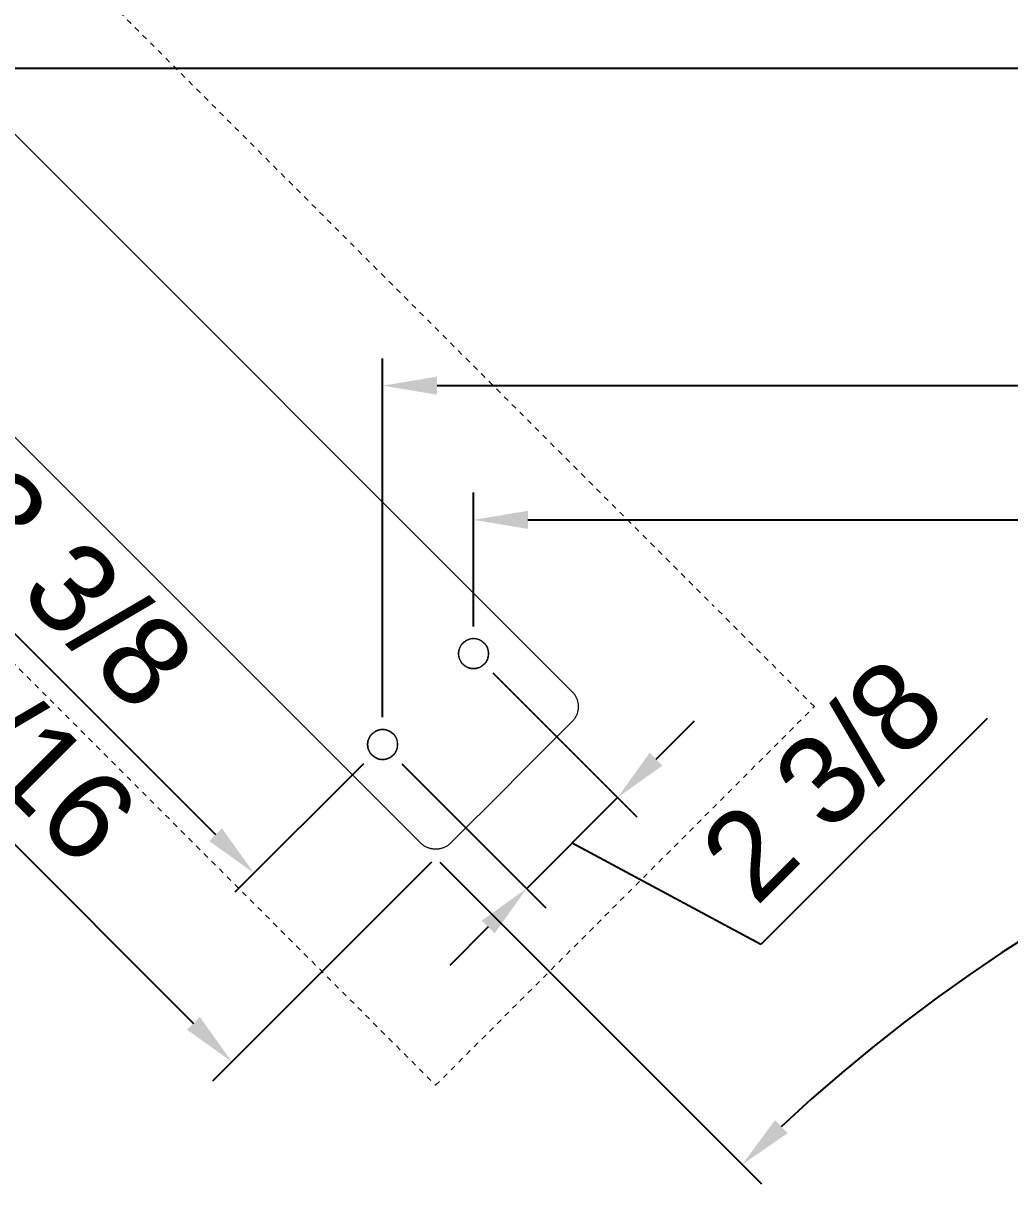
# Model space of a CAD drawing. Header units: inches. Extents: x -14 to 184, y -4 to 134.
# Drawn here: x -0.54 to 17.6, y -3.51 to 17.83 of the extents above; entities that cross this region are included whole.
import ezdxf

# ---------------------------------------------------------------- set-up
doc = ezdxf.new("R2010")
doc.units = ezdxf.units.IN
doc.linetypes.add('HIDDEN', pattern=[1.905, 1.27, -0.635])
for name, color, linetype, lineweight in [('ZANO_R', 7, 'Continuous', 0), ('ZANO_R_przerywana', 250, 'HIDDEN', 0), ('ZANO_W', 1, 'Continuous', 0)]:
    doc.layers.add(name, color=color, linetype=linetype, lineweight=lineweight)
doc.styles.get("Standard").update_dxf_attribs({"font": 'arial.ttf'})
doc.dimstyles.new('amerykanie', dxfattribs={"dimtxt": 50, "dimasz": 50, "dimexe": 0.5, "dimexo": 0.5, "dimgap": 1, "dimtad": 1, "dimdec": 0, "dimzin": 0, "dimlunit": 5, "dimtxsty": 'Standard', "dimcen": 0.09, "dimclrd": 1, "dimclre": 1, "dimclrt": 1, "dimazin": 0, "dimtfac": 1, "dimtdec": 0, "dimtmove": 0, "dimatfit": 3, "dimfxl": 1, "dimtzin": 0, "dimarcsym": 1})

# ---------------------------------------------------------------- blocks, each defined once
blk = doc.blocks.new('*D392')
at = {"layer": 'ZANO_W', "color": 1, "lineweight": -2}
for p, q in [((-3.75, 13.681), (-6.114, 11.317)), ((-5.053, 10.963), (2.998, 2.912)), ((5.715, 4.216), (3.351, 1.852))]:
    blk.add_line(p, q, dxfattribs=at)
at = {"layer": 'ZANO_W', "color": 1}
for points in [[(-4.936, 11.081), (-5.171, 10.846), (-5.76, 11.67)], [(2.88, 2.795), (3.115, 3.03), (3.705, 2.205)]]:
    blk.add_solid(points, dxfattribs=at)
at = {"layer": 'ZANO_W', "color": 1, "insert": (-0.08, 7.886), "char_height": 1.625, "attachment_point": 5, "rotation": 315}
blk.add_mtext('13 3/8', dxfattribs=at)
blk = doc.blocks.new('*D393')
at = {"layer": 'ZANO_W', "color": 1, "lineweight": -2}
for p, q in [((8.093, 5.886), (10.74, 3.239)), ((11.093, 4.3), (11.8, 5.007)), ((17.178, 5.05), (13.019, 0.89)), ((6.422, 4.216), (9.07, 1.569)), ((8.716, 1.922), (10.386, 3.593)), ((13.019, 0.89), (9.551, 2.758)), ((8.009, 1.215), (7.302, 0.508))]:
    blk.add_line(p, q, dxfattribs=at)
at = {"layer": 'ZANO_W', "color": 1}
for points in [[(10.976, 4.418), (11.211, 4.182), (10.386, 3.593)], [(8.127, 1.097), (7.891, 1.333), (8.716, 1.922)]]:
    blk.add_solid(points, dxfattribs=at)
at = {"layer": 'ZANO_W', "color": 1, "insert": (14.151, 3.918), "char_height": 1.625, "attachment_point": 5, "rotation": 45}
blk.add_mtext('2 3/8', dxfattribs=at)
blk = doc.blocks.new('*D394')
at = {"layer": 'ZANO_W', "color": 1, "lineweight": -2}
for p, q in [((7.739, 6.74), (7.739, 9.199)), ((60.577, 6.74), (60.577, 9.199)), ((8.739, 8.699), (59.577, 8.699))]:
    blk.add_line(p, q, dxfattribs=at)
at = {"layer": 'ZANO_W', "color": 1}
for points in [[(8.739, 8.866), (8.739, 8.532), (7.739, 8.699)], [(59.577, 8.532), (59.577, 8.866), (60.577, 8.699)]]:
    blk.add_solid(points, dxfattribs=at)
at = {"layer": 'ZANO_W', "color": 1, "insert": (34.158, 10.04), "char_height": 1.625, "attachment_point": 5}
blk.add_mtext('52 13/16', dxfattribs=at)
blk = doc.blocks.new('*D395')
at = {"layer": 'ZANO_W', "color": 1, "lineweight": -2}
for p, q in [((6.069, 5.069), (6.069, 11.666)), ((62.248, 5.069), (62.248, 11.666)), ((7.069, 11.166), (61.248, 11.166))]:
    blk.add_line(p, q, dxfattribs=at)
at = {"layer": 'ZANO_W', "color": 1}
for points in [[(7.069, 11.333), (7.069, 10.999), (6.069, 11.166)], [(61.248, 10.999), (61.248, 11.333), (62.248, 11.166)]]:
    blk.add_solid(points, dxfattribs=at)
at = {"layer": 'ZANO_W', "color": 1, "insert": (34.158, 12.507), "char_height": 1.625, "attachment_point": 5}
blk.add_mtext('56 3/16', dxfattribs=at)
blk = doc.blocks.new('*D396')
at = {"layer": 'ZANO_W', "color": 1, "lineweight": -2}
for p, q in [((-1.726, 16.205), (-1.726, 17.5)), ((70.043, 16.205), (70.043, 17.5)), ((-0.726, 17), (69.043, 17))]:
    blk.add_line(p, q, dxfattribs=at)
at = {"layer": 'ZANO_W', "color": 1}
for points in [[(-0.726, 17.167), (-0.726, 16.834), (-1.726, 17)], [(69.043, 16.834), (69.043, 17.167), (70.043, 17)]]:
    blk.add_solid(points, dxfattribs=at)
at = {"layer": 'ZANO_W', "color": 1, "insert": (34.158, 18.341), "char_height": 1.625, "attachment_point": 5}
blk.add_mtext('71 3/4', dxfattribs=at)
blk = doc.blocks.new('*D397')
at = {"layer": 'ZANO_W', "color": 1, "lineweight": -2}
for p, q in [((-3.396, 14.535), (-3.396, 20.078)), ((71.713, 14.535), (71.713, 20.078)), ((-2.396, 19.578), (70.713, 19.578))]:
    blk.add_line(p, q, dxfattribs=at)
at = {"layer": 'ZANO_W', "color": 1}
for points in [[(-2.396, 19.745), (-2.396, 19.412), (-3.396, 19.578)], [(70.713, 19.412), (70.713, 19.745), (71.713, 19.578)]]:
    blk.add_solid(points, dxfattribs=at)
at = {"layer": 'ZANO_W', "color": 1, "insert": (34.158, 20.918), "char_height": 1.625, "attachment_point": 5}
blk.add_mtext('75 1/8', dxfattribs=at)
blk = doc.blocks.new('*D399')
at = {"layer": 'ZANO_W', "color": 1, "lineweight": -2}
for p, q in [((-5.559, 14.934), (-9.583, 10.91)), ((-8.522, 10.557), (2.591, -0.557)), ((6.968, 2.406), (2.944, -1.617))]:
    blk.add_line(p, q, dxfattribs=at)
at = {"layer": 'ZANO_W', "color": 1}
for points in [[(-8.405, 10.674), (-8.64, 10.439), (-9.23, 11.264)], [(2.473, -0.674), (2.709, -0.439), (3.298, -1.264)]]:
    blk.add_solid(points, dxfattribs=at)
at = {"layer": 'ZANO_W', "color": 1, "insert": (-2.018, 5.948), "char_height": 1.625, "attachment_point": 5, "rotation": 315}
blk.add_mtext('17 11/16', dxfattribs=at)
blk = doc.blocks.new('*D401')
at = {"layer": 'ZANO_W', "color": 1, "lineweight": -2}
for p, q in [((7.118, 2.406), (13.031, -3.506)), ((61.198, 2.406), (55.286, -3.506))]:
    blk.add_line(p, q, dxfattribs=at)
blk.add_arc((34.158, -24.634), 30.379, 46.8861, 133.1139, dxfattribs=at)
at = {"layer": 'ZANO_W', "color": 1}
for points in [[(13.28, -2.337), (13.512, -2.577), (12.677, -3.152)], [(54.805, -2.577), (55.037, -2.337), (55.639, -3.152)]]:
    blk.add_solid(points, dxfattribs=at)
at = {"layer": 'ZANO_W', "color": 1, "insert": (34.158, 7.086), "char_height": 1.625, "attachment_point": 5}
blk.add_mtext("90%%d0'", dxfattribs=at)

msp = doc.modelspace()

# ---------------------------------------------------------------- linework, layer by layer
at = {"layer": 'ZANO_R'}
for p, q in [((9.54874, 5.54379), (-2.42197, 17.5145)), ((-5.20586, 14.73062), (6.76485, 2.75991)), ((7.51639, 6.40195), (7.5109, 6.39412)), ((7.52216, 6.40958), (7.51639, 6.40195)), ((7.52818, 6.41701), (7.52216, 6.40958)), ((7.53446, 6.42423), (7.52818, 6.41701)), ((7.54099, 6.43123), (7.53446, 6.42423)), ((7.54775, 6.43799), (7.54099, 6.43123)), ((7.55475, 6.44452), (7.54775, 6.43799)), ((7.56196, 6.45079), (7.55475, 6.44452)), ((7.56939, 6.45682), (7.56196, 6.45079)), ((7.57703, 6.46258), (7.56939, 6.45682)), ((7.58486, 6.46808), (7.57703, 6.46258)), ((7.59288, 6.4733), (7.58486, 6.46808)), ((7.60107, 6.47823), (7.59288, 6.4733)), ((7.60943, 6.48289), (7.60107, 6.47823)), ((7.61795, 6.48724), (7.60943, 6.48289)), ((7.62661, 6.4913), (7.61795, 6.48724)), ((7.63541, 6.49506), (7.62661, 6.4913)), ((7.64433, 6.49851), (7.63541, 6.49506)), ((7.65337, 6.50165), (7.64433, 6.49851)), ((7.66251, 6.50447), (7.65337, 6.50165)), ((7.67174, 6.50697), (7.66251, 6.50447)), ((7.68106, 6.50915), (7.67174, 6.50697)), ((7.69044, 6.51101), (7.68106, 6.50915)), ((7.69988, 6.51254), (7.69044, 6.51101)), ((7.70937, 6.51374), (7.69988, 6.51254)), ((7.7189, 6.51461), (7.70937, 6.51374)), ((7.72845, 6.51515), (7.7189, 6.51461)), ((7.73802, 6.51535), (7.72845, 6.51515)), ((7.74758, 6.51523), (7.73802, 6.51535)), ((7.75714, 6.51477), (7.74758, 6.51523)), ((7.76667, 6.51398), (7.75714, 6.51477)), ((7.77617, 6.51287), (7.76667, 6.51398)), ((7.78563, 6.51142), (7.77617, 6.51287)), ((7.79503, 6.50964), (7.78563, 6.51142)), ((7.80436, 6.50755), (7.79503, 6.50964)), ((7.81362, 6.50512), (7.80436, 6.50755)), ((7.82278, 6.50238), (7.81362, 6.50512)), ((7.83184, 6.49932), (7.82278, 6.50238)), ((7.8408, 6.49595), (7.83184, 6.49932)), ((7.84963, 6.49227), (7.8408, 6.49595)), ((7.85832, 6.48829), (7.84963, 6.49227)), ((7.86688, 6.484), (7.85832, 6.48829)), ((7.87528, 6.47942), (7.86688, 6.484)), ((7.88351, 6.47456), (7.87528, 6.47942)), ((7.89157, 6.46941), (7.88351, 6.47456)), ((7.89945, 6.46398), (7.89157, 6.46941)), ((7.90714, 6.45829), (7.89945, 6.46398)), ((7.91462, 6.45233), (7.90714, 6.45829)), ((7.92189, 6.44611), (7.91462, 6.45233)), ((7.92894, 6.43964), (7.92189, 6.44611)), ((7.93577, 6.43294), (7.92894, 6.43964)), ((7.94235, 6.426), (7.93577, 6.43294)), ((7.94869, 6.41884), (7.94235, 6.426)), ((7.95478, 6.41146), (7.94869, 6.41884)), ((7.96061, 6.40387), (7.95478, 6.41146)), ((7.96617, 6.39609), (7.96061, 6.40387)), ((7.46383, 6.25053), (7.46362, 6.24096)), ((7.46362, 6.24096), (7.46375, 6.2314)), ((7.46375, 6.2314), (7.4642, 6.22184)), ((7.46437, 6.26008), (7.46383, 6.25053)), ((7.4642, 6.22184), (7.46499, 6.21231)), ((7.46524, 6.2696), (7.46437, 6.26008)), ((7.46499, 6.21231), (7.46611, 6.20281)), ((7.46644, 6.27909), (7.46524, 6.2696)), ((7.46611, 6.20281), (7.46756, 6.19335)), ((7.46797, 6.28854), (7.46644, 6.27909)), ((7.46756, 6.19335), (7.46933, 6.18395)), ((7.46983, 6.29792), (7.46797, 6.28854)), ((7.47201, 6.30724), (7.46983, 6.29792)), ((7.47451, 6.31647), (7.47201, 6.30724)), ((7.47733, 6.32561), (7.47451, 6.31647)), ((7.48047, 6.33465), (7.47733, 6.32561)), ((7.48392, 6.34357), (7.48047, 6.33465)), ((7.48767, 6.35237), (7.48392, 6.34357)), ((7.49173, 6.36103), (7.48767, 6.35237)), ((7.49609, 6.36955), (7.49173, 6.36103)), ((7.50074, 6.37791), (7.49609, 6.36955)), ((7.50568, 6.3861), (7.50074, 6.37791)), ((7.5109, 6.39412), (7.50568, 6.3861)), ((7.97146, 6.38812), (7.96617, 6.39609)), ((7.97647, 6.37997), (7.97146, 6.38812)), ((7.9812, 6.37165), (7.97647, 6.37997)), ((7.98563, 6.36317), (7.9812, 6.37165)), ((7.98976, 6.35455), (7.98563, 6.36317)), ((7.99359, 6.34578), (7.98976, 6.35455)), ((7.99712, 6.33689), (7.99359, 6.34578)), ((8.00034, 6.32788), (7.99712, 6.33689)), ((8.00324, 6.31876), (8.00034, 6.32788)), ((8.00582, 6.30955), (8.00324, 6.31876)), ((8.00808, 6.30026), (8.00582, 6.30955)), ((8.01002, 6.29089), (8.00808, 6.30026)), ((8.00956, 6.18629), (8.01126, 6.19571)), ((8.01163, 6.28146), (8.01002, 6.29089)), ((8.01126, 6.19571), (8.01262, 6.20518)), ((8.01291, 6.27198), (8.01163, 6.28146)), ((8.01262, 6.20518), (8.01366, 6.21469)), ((8.01387, 6.26246), (8.01291, 6.27198)), ((8.01366, 6.21469), (8.01436, 6.22423)), ((8.01449, 6.25292), (8.01387, 6.26246)), ((8.01436, 6.22423), (8.01474, 6.23379)), ((8.01478, 6.24335), (8.01449, 6.25292)), ((8.01474, 6.23379), (8.01478, 6.24335)), ((7.46933, 6.18395), (7.47143, 6.17462)), ((7.47143, 6.17462), (7.47385, 6.16536)), ((7.47385, 6.16536), (7.4766, 6.1562)), ((7.4766, 6.1562), (7.47966, 6.14713)), ((7.47966, 6.14713), (7.48303, 6.13818)), ((7.48303, 6.13818), (7.48671, 6.12935)), ((7.48671, 6.12935), (7.49069, 6.12065)), ((7.49069, 6.12065), (7.49497, 6.1121)), ((7.49497, 6.1121), (7.49955, 6.1037)), ((7.49955, 6.1037), (7.50442, 6.09546)), ((7.50442, 6.09546), (7.50957, 6.0874)), ((7.50957, 6.0874), (7.515, 6.07952)), ((7.515, 6.07952), (7.52069, 6.07184)), ((7.52069, 6.07184), (7.52665, 6.06436)), ((7.52665, 6.06436), (7.53287, 6.05708)), ((7.53287, 6.05708), (7.53933, 6.05003)), ((7.53933, 6.05003), (7.54604, 6.04321)), ((7.54604, 6.04321), (7.55298, 6.03662)), ((7.55298, 6.03662), (7.56014, 6.03028)), ((7.56014, 6.03028), (7.56752, 6.02419)), ((7.56752, 6.02419), (7.5751, 6.01836)), ((7.5751, 6.01836), (7.58289, 6.0128)), ((7.58289, 6.0128), (7.59086, 6.00751)), ((7.59086, 6.00751), (7.59901, 6.0025)), ((7.59901, 6.0025), (7.60733, 5.99778)), ((7.60733, 5.99778), (7.6158, 5.99335)), ((7.6158, 5.99335), (7.62443, 5.98922)), ((7.62443, 5.98922), (7.6332, 5.98538)), ((7.6332, 5.98538), (7.64209, 5.98186)), ((7.64209, 5.98186), (7.6511, 5.97864)), ((7.6511, 5.97864), (7.66021, 5.97574)), ((7.66021, 5.97574), (7.66942, 5.97316)), ((7.81131, 5.97377), (7.8205, 5.97644)), ((7.8205, 5.97644), (7.82959, 5.97942)), ((7.82959, 5.97942), (7.83857, 5.98271)), ((7.83857, 5.98271), (7.84743, 5.98631)), ((7.84743, 5.98631), (7.85616, 5.99022)), ((7.85616, 5.99022), (7.86475, 5.99443)), ((7.86475, 5.99443), (7.87319, 5.99894)), ((7.87319, 5.99894), (7.88147, 6.00373)), ((7.88147, 6.00373), (7.88958, 6.00881)), ((7.88958, 6.00881), (7.8975, 6.01417)), ((7.8975, 6.01417), (7.90524, 6.0198)), ((7.90524, 6.0198), (7.91277, 6.02569)), ((7.91277, 6.02569), (7.9201, 6.03184)), ((7.9201, 6.03184), (7.9272, 6.03825)), ((7.9272, 6.03825), (7.93408, 6.04489)), ((7.93408, 6.04489), (7.94073, 6.05177)), ((7.94073, 6.05177), (7.94713, 6.05888)), ((7.94713, 6.05888), (7.95329, 6.06621)), ((7.95329, 6.06621), (7.95918, 6.07374)), ((7.95918, 6.07374), (7.96481, 6.08148)), ((7.96481, 6.08148), (7.97017, 6.0894)), ((7.97017, 6.0894), (7.97525, 6.09751)), ((7.97525, 6.09751), (7.98004, 6.10578)), ((7.98004, 6.10578), (7.98455, 6.11422)), ((7.98455, 6.11422), (7.98876, 6.12281)), ((7.98876, 6.12281), (7.99267, 6.13155)), ((7.99267, 6.13155), (7.99627, 6.14041)), ((7.99627, 6.14041), (7.99956, 6.14939)), ((7.99956, 6.14939), (8.00254, 6.15848)), ((8.00254, 6.15848), (8.0052, 6.16767)), ((8.0052, 6.16767), (8.00755, 6.17694)), ((8.00755, 6.17694), (8.00956, 6.18629)), ((7.66942, 5.97316), (7.67872, 5.9709)), ((7.67872, 5.9709), (7.68809, 5.96896)), ((7.68809, 5.96896), (7.69752, 5.96735)), ((7.69752, 5.96735), (7.707, 5.96606)), ((7.707, 5.96606), (7.71652, 5.96511)), ((7.71652, 5.96511), (7.72606, 5.96449)), ((7.72606, 5.96449), (7.73562, 5.9642)), ((7.73562, 5.9642), (7.74519, 5.96424)), ((7.74519, 5.96424), (7.75475, 5.96461)), ((7.75475, 5.96461), (7.76429, 5.96532)), ((7.76429, 5.96532), (7.7738, 5.96635)), ((7.7738, 5.96635), (7.78327, 5.96772)), ((7.78327, 5.96772), (7.79268, 5.96941)), ((7.79268, 5.96941), (7.80203, 5.97143)), ((7.80203, 5.97143), (7.81131, 5.97377)), ((9.54874, 5.54379), (9.55808, 5.53413)), ((9.55808, 5.53413), (9.56709, 5.52415)), ((9.56709, 5.52415), (9.57575, 5.51387)), ((9.57575, 5.51387), (9.58405, 5.50329)), ((9.58405, 5.50329), (9.59199, 5.49245)), ((9.59199, 5.49245), (9.59955, 5.48133)), ((9.59955, 5.48133), (9.60673, 5.46997)), ((9.60673, 5.46997), (9.61352, 5.45836)), ((9.61352, 5.45836), (9.61991, 5.44653)), ((9.61991, 5.44653), (9.62589, 5.43449)), ((9.62589, 5.43449), (9.63146, 5.42226)), ((9.63146, 5.42226), (9.6366, 5.40984)), ((9.6366, 5.40984), (9.64132, 5.39725)), ((9.64132, 5.39725), (9.6456, 5.38451)), ((9.6456, 5.38451), (9.64945, 5.37162)), ((9.64945, 5.37162), (9.65286, 5.35862)), ((9.65286, 5.35862), (9.65581, 5.34551)), ((9.65581, 5.34551), (9.65832, 5.3323)), ((9.6366, 5.12097), (9.63146, 5.10855)), ((9.64132, 5.13356), (9.6366, 5.12097)), ((9.6456, 5.14631), (9.64132, 5.13356)), ((9.64945, 5.15919), (9.6456, 5.14631)), ((9.65286, 5.17219), (9.64945, 5.15919)), ((9.65581, 5.1853), (9.65286, 5.17219)), ((9.65832, 5.19851), (9.65581, 5.1853)), ((9.65832, 5.3323), (9.66038, 5.31901)), ((9.66038, 5.2118), (9.65832, 5.19851)), ((9.66038, 5.31901), (9.66199, 5.30567)), ((9.66199, 5.22514), (9.66038, 5.2118)), ((9.66199, 5.30567), (9.66313, 5.29227)), ((9.66313, 5.23854), (9.66199, 5.22514)), ((9.66313, 5.29227), (9.66382, 5.27885)), ((9.66382, 5.25196), (9.66313, 5.23854)), ((9.66382, 5.27885), (9.66405, 5.26541)), ((9.66405, 5.26541), (9.66382, 5.25196)), ((8.54654, 3.98482), (9.54874, 4.98702)), ((9.55808, 4.99668), (9.54874, 4.98702)), ((9.56709, 5.00666), (9.55808, 4.99668)), ((9.57575, 5.01695), (9.56709, 5.00666)), ((9.58405, 5.02752), (9.57575, 5.01695)), ((9.59199, 5.03837), (9.58405, 5.02752)), ((9.59955, 5.04948), (9.59199, 5.03837)), ((9.60673, 5.06085), (9.59955, 5.04948)), ((9.61352, 5.07245), (9.60673, 5.06085)), ((9.61991, 5.08428), (9.61352, 5.07245)), ((9.62589, 5.09632), (9.61991, 5.08428)), ((9.63146, 5.10855), (9.62589, 5.09632)), ((5.82576, 4.69921), (5.8214, 4.6907)), ((5.83041, 4.70757), (5.82576, 4.69921)), ((5.83535, 4.71577), (5.83041, 4.70757)), ((5.84057, 4.72378), (5.83535, 4.71577)), ((5.84606, 4.73162), (5.84057, 4.72378)), ((5.85183, 4.73925), (5.84606, 4.73162)), ((5.85785, 4.74668), (5.85183, 4.73925)), ((5.86413, 4.7539), (5.85785, 4.74668)), ((5.87066, 4.76089), (5.86413, 4.7539)), ((5.87742, 4.76766), (5.87066, 4.76089)), ((5.88441, 4.77418), (5.87742, 4.76766)), ((5.89163, 4.78046), (5.88441, 4.77418)), ((5.89906, 4.78649), (5.89163, 4.78046)), ((5.9067, 4.79225), (5.89906, 4.78649)), ((5.91453, 4.79775), (5.9067, 4.79225)), ((5.92255, 4.80297), (5.91453, 4.79775)), ((5.93074, 4.8079), (5.92255, 4.80297)), ((5.9391, 4.81255), (5.93074, 4.8079)), ((5.94762, 4.81691), (5.9391, 4.81255)), ((5.95628, 4.82097), (5.94762, 4.81691)), ((5.96508, 4.82473), (5.95628, 4.82097)), ((5.974, 4.82818), (5.96508, 4.82473)), ((5.98304, 4.83131), (5.974, 4.82818)), ((5.99218, 4.83414), (5.98304, 4.83131)), ((6.00141, 4.83664), (5.99218, 4.83414)), ((6.01072, 4.83882), (6.00141, 4.83664)), ((6.02011, 4.84067), (6.01072, 4.83882)), ((6.02955, 4.8422), (6.02011, 4.84067)), ((6.03904, 4.8434), (6.02955, 4.8422)), ((6.04857, 4.84428), (6.03904, 4.8434)), ((6.05812, 4.84481), (6.04857, 4.84428)), ((6.06768, 4.84502), (6.05812, 4.84481)), ((6.07725, 4.8449), (6.06768, 4.84502)), ((6.08681, 4.84444), (6.07725, 4.8449)), ((6.09634, 4.84365), (6.08681, 4.84444)), ((6.10584, 4.84254), (6.09634, 4.84365)), ((6.1153, 4.84109), (6.10584, 4.84254)), ((6.1247, 4.83931), (6.1153, 4.84109)), ((6.13403, 4.83721), (6.1247, 4.83931)), ((6.14328, 4.83479), (6.13403, 4.83721)), ((6.15245, 4.83205), (6.14328, 4.83479)), ((6.16151, 4.82899), (6.15245, 4.83205)), ((6.17047, 4.82562), (6.16151, 4.82899)), ((6.1793, 4.82194), (6.17047, 4.82562)), ((6.18799, 4.81795), (6.1793, 4.82194)), ((6.19655, 4.81367), (6.18799, 4.81795)), ((6.20495, 4.80909), (6.19655, 4.81367)), ((6.21318, 4.80423), (6.20495, 4.80909)), ((6.22124, 4.79908), (6.21318, 4.80423)), ((6.22912, 4.79365), (6.22124, 4.79908)), ((6.23681, 4.78795), (6.22912, 4.79365)), ((6.24429, 4.78199), (6.23681, 4.78795)), ((6.25156, 4.77578), (6.24429, 4.78199)), ((6.25861, 4.76931), (6.25156, 4.77578)), ((6.26544, 4.76261), (6.25861, 4.76931)), ((6.27202, 4.75567), (6.26544, 4.76261)), ((6.27836, 4.74851), (6.27202, 4.75567)), ((6.28445, 4.74113), (6.27836, 4.74851)), ((6.29028, 4.73354), (6.28445, 4.74113)), ((6.29584, 4.72576), (6.29028, 4.73354)), ((6.30113, 4.71779), (6.29584, 4.72576)), ((6.30614, 4.70964), (6.30113, 4.71779)), ((6.31086, 4.70132), (6.30614, 4.70964)), ((6.3153, 4.69284), (6.31086, 4.70132)), ((5.7935, 4.58019), (5.79329, 4.57063)), ((5.79329, 4.57063), (5.79342, 4.56106)), ((5.79342, 4.56106), (5.79387, 4.55151)), ((5.79404, 4.58975), (5.7935, 4.58019)), ((5.79387, 4.55151), (5.79466, 4.54198)), ((5.79491, 4.59927), (5.79404, 4.58975)), ((5.79466, 4.54198), (5.79578, 4.53247)), ((5.79611, 4.60876), (5.79491, 4.59927)), ((5.79578, 4.53247), (5.79723, 4.52302)), ((5.79764, 4.61821), (5.79611, 4.60876)), ((5.79723, 4.52302), (5.799, 4.51362)), ((5.7995, 4.62759), (5.79764, 4.61821)), ((5.799, 4.51362), (5.8011, 4.50429)), ((5.80168, 4.6369), (5.7995, 4.62759)), ((5.8011, 4.50429), (5.80352, 4.49503)), ((5.80418, 4.64614), (5.80168, 4.6369)), ((5.80352, 4.49503), (5.80627, 4.48587)), ((5.807, 4.65528), (5.80418, 4.64614)), ((5.80627, 4.48587), (5.80932, 4.4768)), ((5.81014, 4.66432), (5.807, 4.65528)), ((5.81359, 4.67324), (5.81014, 4.66432)), ((5.81734, 4.68204), (5.81359, 4.67324)), ((5.8214, 4.6907), (5.81734, 4.68204)), ((6.31943, 4.68422), (6.3153, 4.69284)), ((6.32326, 4.67545), (6.31943, 4.68422)), ((6.32679, 4.66656), (6.32326, 4.67545)), ((6.33, 4.65755), (6.32679, 4.66656)), ((6.32923, 4.47906), (6.33221, 4.48815)), ((6.33291, 4.64843), (6.33, 4.65755)), ((6.33221, 4.48815), (6.33487, 4.49734)), ((6.33549, 4.63922), (6.33291, 4.64843)), ((6.33487, 4.49734), (6.33721, 4.50661)), ((6.33775, 4.62993), (6.33549, 4.63922)), ((6.33721, 4.50661), (6.33923, 4.51596)), ((6.33969, 4.62056), (6.33775, 4.62993)), ((6.33923, 4.51596), (6.34093, 4.52538)), ((6.3413, 4.61113), (6.33969, 4.62056)), ((6.34093, 4.52538), (6.34229, 4.53485)), ((6.34258, 4.60165), (6.3413, 4.61113)), ((6.34229, 4.53485), (6.34333, 4.54436)), ((6.34353, 4.59213), (6.34258, 4.60165)), ((6.34333, 4.54436), (6.34403, 4.5539)), ((6.34416, 4.58258), (6.34353, 4.59213)), ((6.34403, 4.5539), (6.34441, 4.56346)), ((6.34445, 4.57302), (6.34416, 4.58258)), ((6.34441, 4.56346), (6.34445, 4.57302)), ((5.80932, 4.4768), (5.8127, 4.46785)), ((5.8127, 4.46785), (5.81638, 4.45902)), ((5.81638, 4.45902), (5.82036, 4.45032)), ((5.82036, 4.45032), (5.82464, 4.44177)), ((5.82464, 4.44177), (5.82922, 4.43337)), ((5.82922, 4.43337), (5.83409, 4.42513)), ((5.83409, 4.42513), (5.83924, 4.41707)), ((5.83924, 4.41707), (5.84466, 4.40919)), ((5.84466, 4.40919), (5.85036, 4.40151)), ((5.85036, 4.40151), (5.85632, 4.39402)), ((5.85632, 4.39402), (5.86254, 4.38675)), ((5.86254, 4.38675), (5.869, 4.3797)), ((5.869, 4.3797), (5.87571, 4.37288)), ((5.87571, 4.37288), (5.88264, 4.36629)), ((5.88264, 4.36629), (5.88981, 4.35995)), ((5.88981, 4.35995), (5.89719, 4.35386)), ((5.89719, 4.35386), (5.90477, 4.34803)), ((5.90477, 4.34803), (5.91255, 4.34247)), ((5.91255, 4.34247), (5.92053, 4.33718)), ((5.92053, 4.33718), (5.92868, 4.33217)), ((5.92868, 4.33217), (5.93699, 4.32745)), ((5.93699, 4.32745), (5.94547, 4.32302)), ((5.94547, 4.32302), (5.9541, 4.31888)), ((5.9541, 4.31888), (5.96286, 4.31505)), ((5.96286, 4.31505), (5.97176, 4.31152)), ((5.97176, 4.31152), (5.98077, 4.30831)), ((5.98077, 4.30831), (5.98988, 4.30541)), ((5.98988, 4.30541), (5.99909, 4.30283)), ((5.99909, 4.30283), (6.00839, 4.30056)), ((6.00839, 4.30056), (6.01776, 4.29863)), ((6.01776, 4.29863), (6.02719, 4.29702)), ((6.02719, 4.29702), (6.03667, 4.29573)), ((6.03667, 4.29573), (6.04618, 4.29478)), ((6.04618, 4.29478), (6.05573, 4.29416)), ((6.05573, 4.29416), (6.06529, 4.29387)), ((6.06529, 4.29387), (6.07486, 4.29391)), ((6.07486, 4.29391), (6.08442, 4.29428)), ((6.08442, 4.29428), (6.09396, 4.29499)), ((6.09396, 4.29499), (6.10347, 4.29602)), ((6.10347, 4.29602), (6.11294, 4.29739)), ((6.11294, 4.29739), (6.12235, 4.29908)), ((6.12235, 4.29908), (6.1317, 4.3011)), ((6.1317, 4.3011), (6.14098, 4.30344)), ((6.14098, 4.30344), (6.15017, 4.3061)), ((6.15017, 4.3061), (6.15926, 4.30908)), ((6.15926, 4.30908), (6.16824, 4.31238)), ((6.16824, 4.31238), (6.1771, 4.31598)), ((6.1771, 4.31598), (6.18583, 4.31989)), ((6.18583, 4.31989), (6.19442, 4.3241)), ((6.19442, 4.3241), (6.20286, 4.3286)), ((6.20286, 4.3286), (6.21114, 4.3334)), ((6.21114, 4.3334), (6.21924, 4.33848)), ((6.21924, 4.33848), (6.22717, 4.34384)), ((6.22717, 4.34384), (6.2349, 4.34947)), ((6.2349, 4.34947), (6.24244, 4.35536)), ((6.24244, 4.35536), (6.24976, 4.36151)), ((6.24976, 4.36151), (6.25687, 4.36792)), ((6.25687, 4.36792), (6.26375, 4.37456)), ((6.26375, 4.37456), (6.2704, 4.38144)), ((6.2704, 4.38144), (6.2768, 4.38855)), ((6.2768, 4.38855), (6.28295, 4.39588)), ((6.28295, 4.39588), (6.28885, 4.40341)), ((6.28885, 4.40341), (6.29448, 4.41114)), ((6.29448, 4.41114), (6.29984, 4.41907)), ((6.29984, 4.41907), (6.30492, 4.42718)), ((6.30492, 4.42718), (6.30971, 4.43545)), ((6.30971, 4.43545), (6.31422, 4.44389)), ((6.31422, 4.44389), (6.31843, 4.45248)), ((6.31843, 4.45248), (6.32233, 4.46121)), ((6.32233, 4.46121), (6.32594, 4.47008)), ((6.32594, 4.47008), (6.32923, 4.47906)), ((8.32383, 3.76211), (8.54654, 3.98482)), ((7.32163, 2.75991), (8.32383, 3.76211)), ((6.77452, 2.75057), (6.76485, 2.75991)), ((6.7845, 2.74156), (6.77452, 2.75057)), ((6.79478, 2.7329), (6.7845, 2.74156)), ((6.80535, 2.72459), (6.79478, 2.7329)), ((6.8162, 2.71666), (6.80535, 2.72459)), ((6.82731, 2.70909), (6.8162, 2.71666)), ((6.83868, 2.70191), (6.82731, 2.70909)), ((6.85028, 2.69512), (6.83868, 2.70191)), ((6.86211, 2.68874), (6.85028, 2.69512)), ((6.87415, 2.68276), (6.86211, 2.68874)), ((6.88639, 2.67719), (6.87415, 2.68276)), ((6.89881, 2.67205), (6.88639, 2.67719)), ((6.9114, 2.66733), (6.89881, 2.67205)), ((6.92414, 2.66304), (6.9114, 2.66733)), ((6.93702, 2.6592), (6.92414, 2.66304)), ((6.95003, 2.65579), (6.93702, 2.6592)), ((6.96314, 2.65283), (6.95003, 2.65579)), ((6.97635, 2.65032), (6.96314, 2.65283)), ((6.98963, 2.64826), (6.97635, 2.65032)), ((7.00298, 2.64666), (6.98963, 2.64826)), ((7.01637, 2.64551), (7.00298, 2.64666)), ((7.0298, 2.64483), (7.01637, 2.64551)), ((7.04324, 2.6446), (7.0298, 2.64483)), ((7.05668, 2.64483), (7.04324, 2.6446)), ((7.07011, 2.64551), (7.05668, 2.64483)), ((7.0835, 2.64666), (7.07011, 2.64551)), ((7.09685, 2.64826), (7.0835, 2.64666)), ((7.11013, 2.65032), (7.09685, 2.64826)), ((7.12334, 2.65283), (7.11013, 2.65032)), ((7.13645, 2.65579), (7.12334, 2.65283)), ((7.14946, 2.6592), (7.13645, 2.65579)), ((7.16234, 2.66304), (7.14946, 2.6592)), ((7.17508, 2.66733), (7.16234, 2.66304)), ((7.18767, 2.67205), (7.17508, 2.66733)), ((7.20009, 2.67719), (7.18767, 2.67205)), ((7.21233, 2.68276), (7.20009, 2.67719)), ((7.22437, 2.68874), (7.21233, 2.68276)), ((7.2362, 2.69512), (7.22437, 2.68874)), ((7.2478, 2.70191), (7.2362, 2.69512)), ((7.25917, 2.70909), (7.2478, 2.70191)), ((7.27028, 2.71666), (7.25917, 2.70909)), ((7.28113, 2.72459), (7.27028, 2.71666)), ((7.2917, 2.7329), (7.28113, 2.72459)), ((7.30198, 2.74156), (7.2917, 2.7329)), ((7.31196, 2.75057), (7.30198, 2.74156)), ((7.32163, 2.75991), (7.31196, 2.75057))]:
    msp.add_line(p, q, dxfattribs=at)
for centre, radius in [((7.73923, 6.23974), 0.27557), ((6.06889, 4.56947), 0.27558)]:
    msp.add_circle(centre, radius, dxfattribs=at)
at = {"layer": 'ZANO_R_przerywana', "ltscale": 0.05}
for p, q in [((-0.4634, 19.73176), (12.13752, 7.13084)), ((-9.66007, 15.00901), (7.04324, -1.69431)), ((14.00295, 5.26541), (12.13752, 7.13084)), ((7.04324, -1.69431), (14.00295, 5.26541))]:
    msp.add_line(p, q, dxfattribs=at)

# ---------------------------------------------------------------- dimensions: what is measured, and where the dimension line sits
at = {"layer": 'ZANO_W'}
for base, p1, p2, picture, middle in [((71.7129, 19.57819), (-3.39634, 14.03461), (71.7129, 14.03465), '*D397', (34.15828, 20.9184)), ((70.04257, 17.0002), (-1.72602, 15.70496), (70.04257, 15.70498), '*D396', (34.15827, 18.34096)), ((62.24769, 11.16616), (6.06891, 4.56945), (62.24769, 4.56943), '*D395', (34.1583, 12.50693)), ((60.57734, 8.69895), (7.73923, 6.23975), (60.57734, 6.23975), '*D394', (34.15828, 10.03972))]:
    dim = msp.add_linear_dim(base=base, p1=p1, p2=p2, dimstyle='amerykanie', override={"dimtxt": 1.625, "dimasz": 1, "dimgap": 0.5, "dimdec": 4, "dimaunit": 1, "dimadec": 1, "dimtdec": 4, "dimtmove": 1, "dimfrac": 2}, dxfattribs=at)
    dim.commit()
    dim.dimension.update_dxf_attribs({"geometry": picture, "text_midpoint": middle})
dim = msp.add_aligned_dim(p1=(-5.20586, 15.28739), p2=(7.32163, 2.75991), distance=-5.6903, dimstyle='amerykanie', override={"dimtxt": 1.625, "dimasz": 1, "dimgap": 0.5, "dimdec": 4, "dimaunit": 1, "dimadec": 1, "dimtdec": 4, "dimtmove": 1, "dimfrac": 2}, dxfattribs=at)
dim.commit()
dim.dimension.update_dxf_attribs({"geometry": '*D399', "text_midpoint": (-2.01809, 5.94767)})
dim = msp.add_angular_dim_2l(base=(42.02091, 4.71018), line1=((61.55172, 2.75991), (73.52243, 14.73062)), line2=((-5.20586, 14.73062), (6.76485, 2.75991)), dimstyle='amerykanie', override={"dimtxt": 1.625, "dimasz": 1, "dimgap": 0.5, "dimdec": 4, "dimaunit": 1, "dimadec": 1, "dimtdec": 4, "dimtmove": 1, "dimfrac": 2}, dxfattribs=at)
dim.commit()
dim.dimension.update_dxf_attribs({"geometry": '*D401', "text_midpoint": (34.15829, 7.08553)})
for base, p1, p2, angle, picture, middle in [((3.70474, 2.20528), (-3.39634, 14.03461), (6.06891, 4.56945), 135, '*D392', (-0.0798, 7.88595)), ((10.38626, 3.59271), (6.06891, 4.56945), (7.73923, 6.23975), 45, '*D393', (12.42424, 2.19198))]:
    dim = msp.add_linear_dim(base=base, p1=p1, p2=p2, angle=angle, dimstyle='amerykanie', override={"dimtxt": 1.625, "dimasz": 1, "dimgap": 0.5, "dimdec": 4, "dimaunit": 1, "dimadec": 1, "dimtdec": 4, "dimtmove": 1, "dimfrac": 2}, dxfattribs=at)
    dim.commit()
    dim.dimension.update_dxf_attribs({"geometry": picture, "text_midpoint": middle})

doc.saveas('drawing.dxf')
